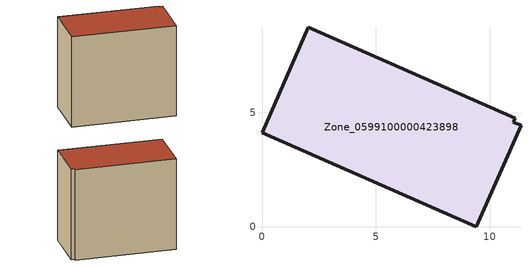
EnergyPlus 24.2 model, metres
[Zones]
Zone_0599100000423898
 floor ground (C_G): 0,4.12 2.04,8.76 11.12,4.77 11.04,4.59 11.37,4.47 9.41,0 z0
 wall outside (C_F): 2.04,8.76 0,4.12 9.41,0 11.37,4.47 11.04,4.59 11.12,4.77 2.04,8.76 z0:9.25
 roof outside (C_R): 9.41,0 11.37,4.47 11.04,4.59 11.12,4.77 2.04,8.76 0,4.12 z9.25
[BUILDING]
Pand.0599100000423898: North Axis=0; Terrain=City; Loads Convergence Tolerance Value=0.04; Temperature Convergence Tolerance Value=0.4; Solar Distribution=FullExterior; Maximum Number of Warmup Days=25; Minimum Number of Warmup Days=1
[Site:Location]
Rotterdam.The.Hague.AP_ZH_NLD Design_Conditions: Latitude=51.96; Longitude=4.45; Time Zone=1; Elevation=-4.5
[SITE:GROUNDTEMPERATURE:BUILDINGSURFACE]
18, 18, 18, 18, 18, 18, 18, 18, 18, 18, 18, 18
[MATERIAL] Thermal Absorptance=0.9; Solar Absorptance=0.7; Visible Absorptance=0.7
Name | Roughness | Thickness | Conductivity | Density | Specific Heat
G.TC.1992-2005 | MediumSmooth | 0.15 | 0.06 | 540 | 1210
F.TC.1992-2005 | Rough | 0.3 | 0.12 | 1920 | 840
R.TC.1992-2005 | MediumRough | 0.2 | 0.08 | 1500 | 1000
[CONSTRUCTION]
C_G: G.TC.1992-2005
C_F: F.TC.1992-2005
C_R: R.TC.1992-2005
[ZONE]
Zone_0599100000423898: Type=1; Multiplier=1; Ceiling Height=Autocalculate; Volume=Autocalculate; Floor Area=autocalculate; Part of Total Floor Area=Yes
[ZONEINFILTRATION:DESIGNFLOWRATE]
Infil_Zone_0599100000423898: Zone or ZoneList or Space or SpaceList=Zone_0599100000423898; Schedule=AlwaysOn; Design Flow Rate Calculation Method=Flow/Area; Flow Rate per Floor Area=0.0015; Constant Term Coefficient=1; Temperature Term Coefficient=0; Velocity Term Coefficient=0; Velocity Squared Term Coefficient=0
[HVACTEMPLATE:ZONE:IDEALLOADSAIRSYSTEM]
Zone_0599100000423898: Maximum Heating Supply Air Temperature=50; Minimum Cooling Supply Air Temperature=13; Maximum Heating Supply Air Humidity Ratio=0.0156; Minimum Cooling Supply Air Humidity Ratio=0.0077; Heating Limit=NoLimit; Cooling Limit=NoLimit; Dehumidification Control Type=ConstantSensibleHeatRatio; Cooling Sensible Heat Ratio=0.7; Dehumidification Setpoint=60; Humidification Control Type=None; Humidification Setpoint=30; Outdoor Air Method=None; Outdoor Air Flow Rate per Person=0.00944; Outdoor Air Flow Rate per Zone Floor Area=0; Outdoor Air Flow Rate per Zone=0; Demand Controlled Ventilation Type=None; Outdoor Air Economizer Type=NoEconomizer; Heat Recovery Type=None; Sensible Heat Recovery Effectiveness=0.7; Latent Heat Recovery Effectiveness=0.65
[ZONECONTROL:THERMOSTAT]
ThermostatControl_Zone_0599100000423898: Zone or ZoneList=Zone_0599100000423898; Control Type Schedule=DualSetpointControlType; Control 1=Thermostat_Zone_0599100000423898; Temperature Difference Between Cutout And Setpoint=0
[THERMOSTATSETPOINT:DUALSETPOINT]
Thermostat_Zone_0599100000423898: Heating Setpoint Temperature Schedule=HeatingSetpoint_Zone_0599100000423898; Cooling Setpoint Temperature Schedule=CoolingSetpoint_Zone_0599100000423898
[SCHEDULE:COMPACT]
HeatingSetpoint_Zone_0599100000423898: Through: 12/31, For: AllDays, Until: 24:00, 21
CoolingSetpoint_Zone_0599100000423898: Through: 12/31, For: AllDays, Until: 24:00, 24
DualSetpointControlType: Through: 12/31, For: AllDays, Until: 24:00, 4
AlwaysOn: Through: 12/31, For: AllDays, Until: 24:00, 1
